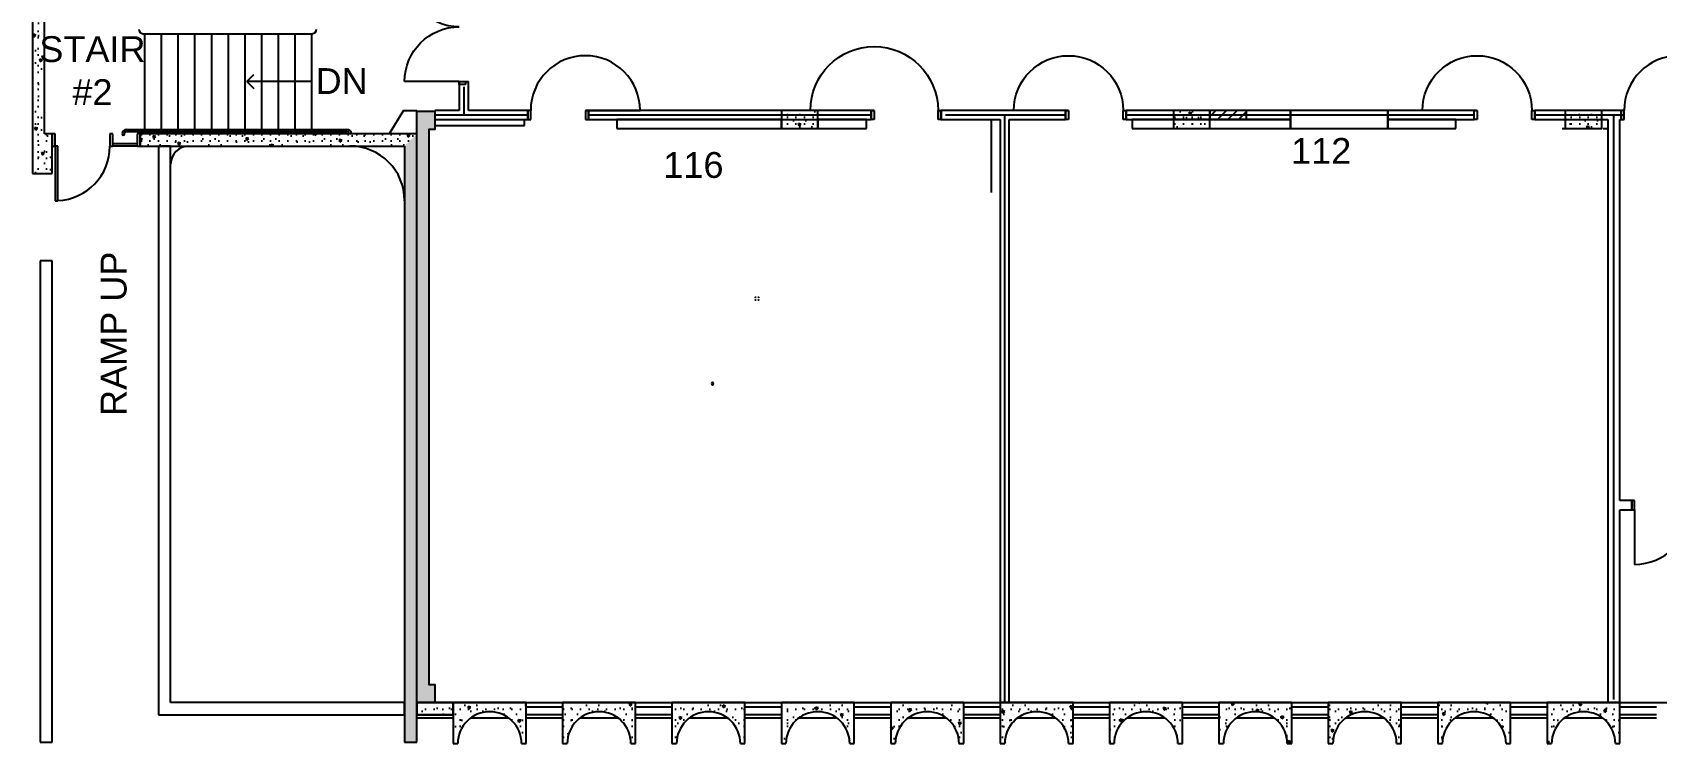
# Model space of a CAD drawing. Header units: inches. Extents: x -627 to 1864, y -404 to 1367.
# Drawn here: x -627 to 442, y -404 to 64 of the extents above; entities that cross this region are included whole.
import ezdxf

# ---------------------------------------------------------------- set-up
doc = ezdxf.new("R2010")
doc.units = ezdxf.units.IN
doc.header["$MEASUREMENT"] = 0
doc.linetypes.add('DASHED 2', pattern=[13.44, 7.68, -5.76])
for name, color, linetype in [('_EWA 95% DWG', 7, 'Continuous'), ('A-DOOR', 4, 'Continuous'), ('A-GLAZ', 3, 'Continuous'), ('A-PFLR-HRAL', 4, 'Continuous'), ('A-PFLR-NOTE', 3, 'Continuous'), ('A-PFLR-STRS', 4, 'Continuous'), ('A-WALL', 5, 'Continuous'), ('A-WALL-PATT', 1, 'Continuous'), ('S-COLS', 6, 'Continuous')]:
    doc.layers.add(name, color=color, linetype=linetype)
doc.styles.add('Arial', font='ARIAL.TTF')
doc.linetypes.add('1 HR RATED', pattern='A,0,[1,BI-11.Shx,S=0.091429,R=0,X=0,Y=0],-14.4,0', length=14.4)
doc.linetypes.add('2 HR RATED', pattern='A,0,[2,BI-11.Shx,S=0.091429,R=0,X=0,Y=0],-14.4,0', length=14.4)
pattern_1 = [(45, (0, 0), (-20.8303, 20.8303), [1.8425, -15.16535]), (45, (-4.402, 16.428), (-20.8303, 20.8303), [1.8425, -15.16535]), (105, (0, 0), (28.4547, 7.6244), [1.8425, -15.16535]), (105, (12.026, 12.026), (28.4547, 7.6244), [1.8425, -15.16535]), (165, (1.303, 1.303), (7.6244, 28.4547), [1.8425, -15.16535]), (165, (13.33, 13.33), (7.6244, 28.4547), [1.8425, -15.16535]), (45, (-2.0044, 2.0044), (-4.008794, 4.008794), [0, -5.66929, 0, -8.503937]), (90, (-3e-16, 4.009), (-5.66929, 0), [0, -4.25197, 0, -7.086614])]

# ---------------------------------------------------------------- blocks, each defined once
blk = doc.blocks.new('D1 Metal_290')
at = {"color": 0, "linetype": 'ByBlock'}
for p, q in [((-18, 0), (-20, 0)), ((-20, 0), (-20, -6)), ((-18, -6), (-18, 0)), ((20, 0), (18, 0)), ((18, 0), (18, -6)), ((18, 0), (54, 0)), ((20, -6), (20, 0)), ((-20, -6), (-18, -6)), ((18, -6), (20, -6))]:
    blk.add_line(p, q, dxfattribs=at)
blk.add_arc((18, 0), 36, 0, 180, dxfattribs=at)
blk = doc.blocks.new('D2 Metal_64')
at = {"color": 0, "linetype": 'ByBlock'}
for p, q in [((-36, 0), (-36, 36)), ((36, 0), (36, 36)), ((-38, 0), (-36, 0)), ((-38, -4), (-38, 0)), ((-36, 0), (-36, -4)), ((38, 0), (36, 0)), ((36, 0), (36, -4)), ((38, -4), (38, 0)), ((-36, -4), (-38, -4)), ((36, -4), (38, -4))]:
    blk.add_line(p, q, dxfattribs=at)
for centre, start, end in [((-36, 0), 0, 90), ((36, 0), 90, 180)]:
    blk.add_arc(centre, 36, start, end, dxfattribs=at)
blk = doc.blocks.new('D1 Metal_225')
at = {"color": 0, "linetype": 'ByBlock'}
for p, q in [((-18, 0), (-20, 0)), ((-20, 0), (-20, -6)), ((-18, -6), (-18, 0)), ((20, 0), (18, 0)), ((18, 0), (18, -6)), ((18, 0), (54, 0)), ((20, -6), (20, 0)), ((-20, -6), (-18, -6)), ((18, -6), (20, -6))]:
    blk.add_line(p, q, dxfattribs=at)
blk.add_arc((18, 0), 36, 0, 180, dxfattribs=at)
blk = doc.blocks.new('D1 Entrance side1_229')
at = {"color": 0, "linetype": 'ByBlock'}
for p, q in [((27, 36), (25.25, 36)), ((25.25, 36), (25.25, 0)), ((27, 0), (27, 36)), ((-27, 0), (-29, 0)), ((-29, 0), (-29, -8)), ((-27, -8), (-27, 0)), ((-27, 0), (-11, 0)), ((-9, 0), (-11, 0)), ((-11, 0), (-11, -8)), ((-9, -8), (-9, 0)), ((25.25, 0), (27, 0)), ((29, 0), (27, 0)), ((27, 0), (27, -8)), ((29, -8), (29, 0)), ((-29, -8), (-27, -8)), ((-27, -1.5), (-11, -1.5)), ((-11, -8), (-9, -8)), ((27, -8), (29, -8))]:
    blk.add_line(p, q, dxfattribs=at)
blk.add_arc((27, 0), 36, 92.78302, 180, dxfattribs=at)
blk = doc.blocks.new('D1 Metal_301')
at = {"color": 0, "linetype": 'ByBlock'}
for p, q in [((18, 0), (18, 36)), ((-18, 0), (-20, 0)), ((-20, 0), (-20, -6)), ((-18, -6), (-18, 0)), ((20, 0), (18, 0)), ((18, 0), (18, -6)), ((20, -6), (20, 0)), ((-20, -6), (-18, -6)), ((18, -6), (20, -6))]:
    blk.add_line(p, q, dxfattribs=at)
blk.add_arc((18, 0), 36, 90, 180, dxfattribs=at)
blk = doc.blocks.new('D1 Metal_310')
at = {"color": 0, "linetype": 'ByBlock'}
for p, q in [((-21, 0), (-23, 0)), ((-23, 0), (-23, -6)), ((-21, -6), (-21, 0)), ((23, 0), (21, 0)), ((21, 0), (21, -6)), ((21, 0), (63, 0)), ((23, -6), (23, 0)), ((-23, -6), (-21, -6)), ((21, -6), (23, -6))]:
    blk.add_line(p, q, dxfattribs=at)
blk.add_arc((21, 0), 42, 0, 180, dxfattribs=at)

msp = doc.modelspace()

# ---------------------------------------------------------------- hatches: boundary and pattern name
at = {"layer": 'A-WALL'}
h = msp.add_hatch(dxfattribs=at)
h.set_pattern_fill('LIGHTWEIGHT_CONCRETE', color=256, style=0, pattern_type=2)
h.set_pattern_definition(pattern_1)
h.paths.add_polyline_path([(-627.3, -2.7), (-627.3, -28.7), (-614.3, -28.7), (-614.3, -2.7)], flags=0)
h = msp.add_hatch(dxfattribs=at)
h.set_pattern_fill('LIGHTWEIGHT_CONCRETE', color=256, style=0, pattern_type=2)
h.set_pattern_definition(pattern_1)
h.paths.add_polyline_path([(-341.3, -377.2), (-350.3, -377.2), (-350.3, -404.2), (-347.3, -404.2, -0.195799), (-341.3, -389.5)], flags=0)
at = {"layer": 'A-WALL-PATT'}
h = msp.add_hatch(dxfattribs=at)
h.set_pattern_fill('LIGHTWEIGHT_CONCRETE', color=256, style=0, pattern_type=2)
h.set_pattern_definition(pattern_1)
h.paths.add_polyline_path([(-627.3, 136.3), (-627.3, -2.7), (-619.3, -2.7), (-619.3, 136.3)], flags=0)
h = msp.add_hatch(dxfattribs=at)
h.set_pattern_fill('STRUCTURAL_CONCRETE', color=256, style=0, pattern_type=2)
h.set_pattern_definition([(45, (0, 0), (-14.4655, 14.4655), [1.9685, -9.8425]), (45, (-3.057, 11.409), (-14.4655, 14.4655), [1.9685, -9.8425]), (105, (0, 0), (19.7602, 5.2947), [1.9685, -9.8425]), (105, (8.352, 8.352), (19.7602, 5.2947), [1.9685, -9.8425]), (165, (1.392, 1.392), (5.2947, 19.7602), [1.9685, -9.8425]), (165, (9.744, 9.744), (5.2947, 19.7602), [1.9685, -9.8425]), (45, (-1.392, 1.392), (-2.783885, 2.783885), [0, -3.937008, 0, -5.905512]), (90, (-3e-16, 2.784), (-3.937008, 0), [0, -2.952756, 0, -4.92126])])
h.paths.add_polyline_path([(-374.3, 12.3), (-362.3, 12.3), (-362.3, 0.3), (-366.3, 0.3), (-366.3, -365.2), (-362.3, -365.2), (-362.3, -377.2), (-374.3, -377.2)], flags=0)
h = msp.add_hatch(dxfattribs=at)
h.set_pattern_fill('LIGHTWEIGHT_CONCRETE', color=256, style=0, pattern_type=2)
h.set_pattern_definition(pattern_1)
h.paths.add_polyline_path([(-134.3, 0.8), (-110.3, 0.8), (-110.3, 12.8), (-134.3, 12.8)], flags=0)
h = msp.add_hatch(dxfattribs=at)
h.set_pattern_fill('LIGHTWEIGHT_CONCRETE', color=256, style=0, pattern_type=2)
h.set_pattern_definition(pattern_1)
h.paths.add_polyline_path([(123.8, 0.8), (147.8, 0.8), (147.8, 12.8), (123.8, 12.8)], flags=0)
h = msp.add_hatch(dxfattribs=at)
h.set_pattern_fill('COMMON_BRICK', color=256, style=0, pattern_type=2)
h.set_pattern_definition([(45, (0, 0), (-3.47429, 3.47429), [])])
h.paths.add_polyline_path([(147.8, 12.8), (147.8, 6.8), (171.8, 6.8), (171.8, 12.8)])
h = msp.add_hatch(dxfattribs=at)
h.set_pattern_fill('LIGHTWEIGHT_CONCRETE', color=256, style=0, pattern_type=2)
h.set_pattern_definition(pattern_1)
h.paths.add_polyline_path([(381.7, 0.8), (405.7, 0.8), (405.7, 12.8), (381.7, 12.8)], flags=0)
h = msp.add_hatch(dxfattribs=at)
h.set_pattern_fill('LIGHTWEIGHT_CONCRETE', color=256, style=0, pattern_type=2)
h.set_pattern_definition(pattern_1)
h.paths.add_polyline_path([(-556.4, -10.7), (-382.3, -10.7), (-374.3, -2.7), (-556.4, -2.7)], flags=0)
h = msp.add_hatch(dxfattribs=at)
h.set_pattern_fill('LIGHTWEIGHT_CONCRETE', color=256, style=0, pattern_type=2)
h.set_pattern_definition(pattern_1)
h.paths.add_polyline_path([(-374.3, -403.2), (-374.3, -2.7), (-382.3, -10.7), (-382.3, -403.2)], flags=0)
h = msp.add_hatch(dxfattribs=at)
h.set_pattern_fill('LIGHTWEIGHT_CONCRETE', color=256, style=0, pattern_type=2)
h.set_pattern_definition(pattern_1)
h.paths.add_polyline_path([(-374.3, -385.2), (-350.3, -385.2), (-350.3, -377.2), (-374.3, -377.2)], flags=0)
h = msp.add_hatch(dxfattribs=at)
h.set_pattern_fill('LIGHTWEIGHT_CONCRETE', color=256, style=0, pattern_type=2)
h.set_pattern_definition(pattern_1)
h.paths.add_polyline_path([(-341.3, -389.5), (-341.3, -377.2), (-302.3, -377.2), (-302.3, -404.2), (-305.3, -404.2, 0.672521)], flags=0)
h = msp.add_hatch(dxfattribs=at)
h.set_pattern_fill('LIGHTWEIGHT_CONCRETE', color=256, style=0, pattern_type=2)
h.set_pattern_definition(pattern_1)
h.paths.add_polyline_path([(-230.3, -377.2), (-278.3, -377.2), (-278.3, -404.2), (-275.3, -404.2, -1), (-233.3, -404.2), (-230.3, -404.2)], flags=0)
h = msp.add_hatch(dxfattribs=at)
h.set_pattern_fill('LIGHTWEIGHT_CONCRETE', color=256, style=0, pattern_type=2)
h.set_pattern_definition(pattern_1)
h.paths.add_polyline_path([(-203.3, -404.2), (-206.3, -404.2), (-206.3, -377.2), (-158.3, -377.2), (-158.3, -404.2), (-161.3, -404.2, 1)], flags=0)
h = msp.add_hatch(dxfattribs=at)
h.set_pattern_fill('LIGHTWEIGHT_CONCRETE', color=256, style=0, pattern_type=2)
h.set_pattern_definition(pattern_1)
h.paths.add_polyline_path([(-134.3, -404.2), (-131.3, -404.2, -1), (-89.3, -404.2), (-86.3, -404.2), (-86.3, -377.2), (-134.3, -377.2)], flags=0)
h = msp.add_hatch(dxfattribs=at)
h.set_pattern_fill('LIGHTWEIGHT_CONCRETE', color=256, style=0, pattern_type=2)
h.set_pattern_definition(pattern_1)
h.paths.add_polyline_path([(-59.3, -404.2), (-62.3, -404.2), (-62.3, -377.2), (-14.3, -377.2), (-14.3, -404.2), (-17.3, -404.2, 1)], flags=0)
h = msp.add_hatch(dxfattribs=at)
h.set_pattern_fill('LIGHTWEIGHT_CONCRETE', color=256, style=0, pattern_type=2)
h.set_pattern_definition(pattern_1)
h.paths.add_polyline_path([(57.7, -377.2), (9.7, -377.2), (9.7, -404.2), (12.7, -404.2, -1), (54.7, -404.2), (57.7, -404.2)], flags=0)
h = msp.add_hatch(dxfattribs=at)
h.set_pattern_fill('LIGHTWEIGHT_CONCRETE', color=256, style=0, pattern_type=2)
h.set_pattern_definition(pattern_1)
h.paths.add_polyline_path([(84.7, -404.2), (81.7, -404.2), (81.7, -377.2), (129.7, -377.2), (129.7, -404.2), (126.7, -404.2, 1)], flags=0)
h = msp.add_hatch(dxfattribs=at)
h.set_pattern_fill('LIGHTWEIGHT_CONCRETE', color=256, style=0, pattern_type=2)
h.set_pattern_definition(pattern_1)
h.paths.add_polyline_path([(153.7, -377.2), (153.7, -404.2), (156.7, -404.2, -1), (198.7, -404.2), (201.7, -404.2), (201.7, -377.2)], flags=0)
h = msp.add_hatch(dxfattribs=at)
h.set_pattern_fill('LIGHTWEIGHT_CONCRETE', color=256, style=0, pattern_type=2)
h.set_pattern_definition(pattern_1)
h.paths.add_polyline_path([(228.7, -404.2), (225.7, -404.2), (225.7, -377.2), (273.7, -377.2), (273.7, -404.2), (270.7, -404.2, 1)], flags=0)
h = msp.add_hatch(dxfattribs=at)
h.set_pattern_fill('LIGHTWEIGHT_CONCRETE', color=256, style=0, pattern_type=2)
h.set_pattern_definition(pattern_1)
h.paths.add_polyline_path([(297.7, -377.2), (297.7, -404.2), (300.7, -404.2, -1), (342.7, -404.2), (345.7, -404.2), (345.7, -377.2)], flags=0)
h = msp.add_hatch(dxfattribs=at)
h.set_pattern_fill('LIGHTWEIGHT_CONCRETE', color=256, style=0, pattern_type=2)
h.set_pattern_definition(pattern_1)
h.paths.add_polyline_path([(417.7, -377.2), (369.7, -377.2), (369.7, -404.2), (372.7, -404.2, -1), (414.7, -404.2), (417.7, -404.2)], flags=0)

# ---------------------------------------------------------------- linework, layer by layer
at = {"layer": '_EWA 95% DWG', "linetype": 'Continuous'}
for points in [[(-151.3, -110.7), (-151.3, -110.2), (-150.8, -110.2)], [(-150.8, -112.2), (-151.3, -112.2), (-151.3, -111.7)], [(-149.8, -110.2), (-149.3, -110.2), (-149.3, -110.7)], [(-149.3, -111.7), (-149.3, -112.2), (-149.8, -112.2)]]:
    msp.add_lwpolyline(points, dxfattribs=at)
msp.add_lwpolyline([(-180.4, -167.2, 1), (-178.9, -167.2, 1)], format="xyb", close=True, dxfattribs=at)
at = {"layer": 'A-DOOR', "linetype": 'Continuous'}
for p, q in [((-261.3, 6.8), (-261.3, 12.8)), ((-75.2, 12.8), (-75.2, 6.8)), ((-29.3, 6.8), (-29.3, 12.8)), ((92.7, 6.8), (92.7, 12.8)), ((361.7, 6.8), (361.7, 12.8))]:
    msp.add_line(p, q, dxfattribs=at)
at = {"layer": 'A-GLAZ', "linetype": 'Continuous'}
for p, q in [((-278.3, -380.2), (-302.3, -380.2)), ((-206.3, -380.2), (-230.3, -380.2)), ((-134.3, -380.2), (-158.3, -380.2)), ((-62.3, -380.2), (-86.3, -380.2)), ((9.7, -380.2), (-14.3, -380.2)), ((81.7, -380.2), (57.7, -380.2)), ((153.7, -380.2), (129.7, -380.2)), ((225.7, -380.2), (201.7, -380.2)), ((297.7, -380.2), (273.7, -380.2)), ((369.7, -380.2), (345.7, -380.2)), ((441.7, -380.2), (417.7, -380.2)), ((-278.3, -385.2), (-302.3, -385.2)), ((-302.3, -387.2), (-278.3, -387.2)), ((-206.3, -385.2), (-230.3, -385.2)), ((-230.3, -387.2), (-206.3, -387.2)), ((-134.3, -385.2), (-158.3, -385.2)), ((-158.3, -387.2), (-134.3, -387.2)), ((-62.3, -385.2), (-86.3, -385.2)), ((-86.3, -387.2), (-62.3, -387.2)), ((9.7, -385.2), (-14.3, -385.2)), ((-14.3, -387.2), (9.7, -387.2)), ((81.7, -385.2), (57.7, -385.2)), ((57.7, -387.2), (81.7, -387.2)), ((153.7, -385.2), (129.7, -385.2)), ((129.7, -387.2), (153.7, -387.2)), ((225.7, -385.2), (201.7, -385.2)), ((201.7, -387.2), (225.7, -387.2)), ((297.7, -385.2), (273.7, -385.2)), ((273.7, -387.2), (297.7, -387.2)), ((369.7, -385.2), (345.7, -385.2)), ((345.7, -387.2), (369.7, -387.2)), ((441.7, -385.2), (417.7, -385.2)), ((417.7, -387.2), (441.7, -387.2))]:
    msp.add_line(p, q, dxfattribs=at)
at = {"layer": 'A-PFLR-HRAL', "linetype": 'Continuous'}
for p, q in [((-554.4, 63.3), (-443.3, 63.3)), ((-565.3, 0.3), (-420.3, 0.3)), ((-565.3, -1.2), (-420.3, -1.2))]:
    msp.add_line(p, q, dxfattribs=at)
for centre, radius, start, end in [((-554.3, 66.3), 3, 180, 270), ((-443.3, 66.3), 3, 270, 0), ((-565.3, -2.7), 3, 90, 180), ((-420.3, -2.7), 3, 0, 90), ((-567.5, -2.7), 0.75, 180, 0), ((-565.3, -2.7), 1.5, 90, 180), ((-420.3, -2.7), 1.5, 0, 90)]:
    msp.add_arc(centre, radius, start, end, dxfattribs=at)
at = {"layer": 'A-PFLR-NOTE', "linetype": 'Continuous'}
for p, q in [((-486.2, 31.8), (-481.5, 36.5)), ((-443.3, 31.8), (-486.2, 31.8)), ((-486.2, 31.8), (-481.5, 27.2))]:
    msp.add_line(p, q, dxfattribs=at)
at = {"layer": 'A-PFLR-STRS', "linetype": 'Continuous'}
for p, q in [((-553.3, -2.7), (-553.3, 63.3)), ((-542.3, -2.7), (-542.3, 63.3)), ((-531.3, -2.7), (-531.3, 63.3)), ((-520.3, -2.7), (-520.3, 63.3)), ((-509.3, -2.7), (-509.3, 63.3)), ((-498.3, -2.7), (-498.3, 63.3)), ((-487.3, -2.7), (-487.3, 63.3)), ((-476.3, -2.7), (-476.3, 63.3)), ((-465.3, -2.7), (-465.3, 63.3)), ((-454.3, -2.7), (-454.3, 63.3)), ((-443.3, -2.7), (-443.3, 63.3))]:
    msp.add_line(p, q, dxfattribs=at)
at = {"layer": 'A-WALL', "linetype": 'Continuous'}
for p, q in [((-627.3, 136.3), (-627.3, -2.7)), ((-619.3, -2.7), (-619.3, 136.3)), ((-346.3, 31.8), (-340.3, 31.8)), ((-346.3, 31.8), (-346.3, 12.8)), ((-340.3, 12.8), (-340.3, 31.8)), ((-383.1, 12.8), (-392.4, -2.7)), ((-383.1, 12.8), (-374.3, 12.8)), ((-346.3, 12.8), (-362.3, 12.8)), ((-362.3, 12.8), (-362.3, 6.8)), ((-301.3, 12.8), (-340.3, 12.8)), ((-301.3, 6.8), (-301.3, 12.8)), ((-75.2, 12.8), (-261.3, 12.8)), ((-261.3, 12.8), (-261.3, 6.8)), ((-75.2, 6.8), (-75.2, 12.8)), ((52.8, 12.8), (-29.3, 12.8)), ((-29.3, 12.8), (-29.3, 6.8)), ((52.8, 12.8), (52.8, 6.8)), ((92.7, 12.8), (92.7, 6.8)), ((147.8, 12.8), (92.7, 12.8)), ((200.8, 12.8), (147.8, 12.8)), ((264.8, 12.8), (200.8, 12.8)), ((200.8, 12.8), (200.8, 0.8)), ((200.8, 6.8), (200.8, 12.8)), ((264.8, 0.8), (264.8, 12.8)), ((321.8, 12.8), (264.8, 12.8)), ((264.8, 12.8), (264.8, 6.8)), ((321.8, 6.8), (321.8, 12.8)), ((409.7, 12.8), (361.7, 12.8)), ((361.7, 12.8), (361.7, 6.8)), ((418.4, 12.8), (409.7, 12.8)), ((418.4, 6.8), (418.4, 12.8)), ((-374.3, -5.2), (-374.3, 4.3)), ((-362.3, 6.8), (-301.3, 6.8)), ((-362.3, 2.8), (-303.4, 2.8)), ((-303.4, 2.8), (-303.4, 6.8)), ((-261.3, 6.8), (-75.2, 6.8)), ((-134.3, 6.8), (-242.5, 6.8)), ((-242.5, 6.8), (-242.5, 0.8)), ((-242.5, 0.8), (-134.3, 0.8)), ((-134.3, 0.8), (-134.3, 6.8)), ((-78.3, 6.8), (-110.3, 6.8)), ((-110.3, 6.8), (-110.3, 0.8)), ((-110.3, 0.8), (-78.3, 0.8)), ((-78.3, 0.8), (-78.3, 6.8)), ((-29.3, 6.8), (9.7, 6.8)), ((3.7, 6.8), (3.7, -41.2)), ((9.7, 6.8), (9.7, -377.2)), ((15.7, -377.2), (15.7, 6.8)), ((15.7, 6.8), (52.8, 6.8)), ((92.7, 6.8), (147.8, 6.8)), ((200.8, 6.8), (96.7, 6.8)), ((96.7, 6.8), (96.7, 0.8)), ((96.7, 0.8), (200.8, 0.8)), ((147.8, 6.8), (200.8, 6.8)), ((200.8, 0.8), (200.8, 6.8)), ((200.8, 0.8), (264.8, 0.8)), ((264.8, 6.8), (321.8, 6.8)), ((287.3, 6.8), (264.8, 6.8)), ((264.8, 6.8), (264.8, 0.8)), ((264.8, 0.8), (287.3, 0.8)), ((309.7, 6.8), (287.3, 6.8)), ((287.3, 0.8), (309.7, 0.8)), ((309.7, 0.8), (309.7, 6.8)), ((361.7, 6.8), (409.7, 6.8)), ((409.7, 6.8), (409.7, -377.2)), ((417.7, 6.8), (418.4, 6.8)), ((417.7, -244.2), (417.7, 6.8)), ((-627.3, -2.7), (-627.3, -28.7)), ((-614.3, -2.7), (-619.3, -2.7)), ((-614.3, -28.7), (-614.3, -2.7)), ((-614.3, -2.7), (-614.3, -10.7)), ((-374.3, -2.7), (-556.4, -2.7)), ((-556.4, -2.7), (-556.4, -10.7)), ((-556.4, -10.7), (-556.4, -2.7)), ((-556.4, -10.7), (-382.3, -10.7)), ((-544.3, -10.7), (-544.3, -385.2)), ((-536.3, -10.7), (-544.3, -10.7)), ((-536.3, -377.2), (-536.3, -10.7)), ((-382.3, -10.7), (-382.3, -403.2)), ((-374.3, -403.2), (-374.3, -2.7)), ((-627.3, -28.7), (-614.3, -28.7)), ((-622.3, -86.2), (-622.3, -403.2)), ((-614.3, -86.2), (-622.3, -86.2)), ((-614.3, -403.2), (-614.3, -86.2)), ((425.4, -244.2), (417.7, -244.2)), ((425.4, -244.2), (425.4, -250.2)), ((417.7, -250.2), (425.4, -250.2)), ((417.7, -377.2), (417.7, -250.2)), ((-382.3, -377.2), (-536.3, -377.2)), ((-382.3, -385.2), (-382.3, -377.2)), ((-350.3, -377.2), (-374.3, -377.2)), ((-374.3, -377.2), (-374.3, -385.2)), ((-374.3, -377.2), (1161.7, -377.2)), ((-350.3, -385.2), (-350.3, -377.2)), ((-302.3, -377.2), (-350.3, -377.2)), ((-350.3, -377.2), (-350.3, -404.2)), ((-302.3, -404.2), (-302.3, -377.2)), ((-230.3, -377.2), (-278.3, -377.2)), ((-278.3, -377.2), (-278.3, -404.2)), ((-230.3, -404.2), (-230.3, -377.2)), ((-158.3, -377.2), (-206.3, -377.2)), ((-206.3, -377.2), (-206.3, -404.2)), ((-158.3, -404.2), (-158.3, -377.2)), ((-86.3, -377.2), (-134.3, -377.2)), ((-134.3, -377.2), (-134.3, -404.2)), ((-86.3, -404.2), (-86.3, -377.2)), ((-14.3, -377.2), (-62.3, -377.2)), ((-62.3, -377.2), (-62.3, -404.2)), ((-14.3, -404.2), (-14.3, -377.2)), ((9.7, -377.2), (15.7, -377.2)), ((57.7, -377.2), (9.7, -377.2)), ((9.7, -377.2), (9.7, -404.2)), ((57.7, -404.2), (57.7, -377.2)), ((129.7, -377.2), (81.7, -377.2)), ((81.7, -377.2), (81.7, -404.2)), ((129.7, -404.2), (129.7, -377.2)), ((201.7, -377.2), (153.7, -377.2)), ((153.7, -377.2), (153.7, -404.2)), ((201.7, -404.2), (201.7, -377.2)), ((273.7, -377.2), (225.7, -377.2)), ((225.7, -377.2), (225.7, -404.2)), ((273.7, -404.2), (273.7, -377.2)), ((345.7, -377.2), (297.7, -377.2)), ((297.7, -377.2), (297.7, -404.2)), ((345.7, -404.2), (345.7, -377.2)), ((417.7, -377.2), (369.7, -377.2)), ((369.7, -377.2), (369.7, -404.2)), ((409.7, -377.2), (417.7, -377.2)), ((417.7, -404.2), (417.7, -377.2)), ((-544.3, -385.2), (-382.3, -385.2)), ((-374.3, -385.2), (-350.3, -385.2)), ((-350.3, -385.2), (-374.3, -385.2)), ((-374.3, -387.2), (-350.3, -387.2)), ((-338.6, -387.2), (-313.9, -387.2)), ((-266.6, -387.2), (-241.9, -387.2)), ((-194.6, -387.2), (-169.9, -387.2)), ((-122.6, -387.2), (-97.9, -387.2)), ((-50.6, -387.2), (-25.9, -387.2)), ((21.4, -387.2), (46.1, -387.2)), ((93.4, -387.2), (118.1, -387.2)), ((165.4, -387.2), (190.1, -387.2)), ((237.4, -387.2), (262.1, -387.2)), ((309.4, -387.2), (334.1, -387.2)), ((381.4, -387.2), (406.1, -387.2)), ((-622.3, -403.2), (-614.3, -403.2)), ((-382.3, -403.2), (-374.3, -403.2)), ((-350.3, -404.2), (-347.3, -404.2)), ((-305.3, -404.2), (-302.3, -404.2)), ((-278.3, -404.2), (-275.3, -404.2)), ((-233.3, -404.2), (-230.3, -404.2)), ((-206.3, -404.2), (-203.3, -404.2)), ((-161.3, -404.2), (-158.3, -404.2)), ((-134.3, -404.2), (-131.3, -404.2)), ((-89.3, -404.2), (-86.3, -404.2)), ((-62.3, -404.2), (-59.3, -404.2)), ((-17.3, -404.2), (-14.3, -404.2)), ((9.7, -404.2), (12.7, -404.2)), ((54.7, -404.2), (57.7, -404.2)), ((81.7, -404.2), (84.7, -404.2)), ((126.7, -404.2), (129.7, -404.2)), ((153.7, -404.2), (156.7, -404.2)), ((198.7, -404.2), (201.7, -404.2)), ((225.7, -404.2), (228.7, -404.2)), ((270.7, -404.2), (273.7, -404.2)), ((297.7, -404.2), (300.7, -404.2)), ((342.7, -404.2), (345.7, -404.2)), ((369.7, -404.2), (372.7, -404.2)), ((414.7, -404.2), (417.7, -404.2))]:
    msp.add_line(p, q, dxfattribs=at)
at = {"layer": 'A-WALL', "linetype": 'DASHED 2'}
msp.add_line((379.7, 0.8), (409.7, 0.8), dxfattribs=at)
at = {"layer": 'A-WALL', "linetype": 'Continuous'}
for points in [[(-374.3, 12.3), (-362.3, 12.3), (-362.3, 0.3), (-366.3, 0.3), (-366.3, -365.2), (-362.3, -365.2), (-362.3, -377.2), (-374.3, -377.2)], [(147.8, 12.8), (147.8, 6.8), (171.8, 6.8), (171.8, 12.8)]]:
    msp.add_lwpolyline(points, close=True, dxfattribs=at)
for centre, radius, start, end in [((-524.3, -22.7), 12, 90, 180), ((-418.3, -46.7), 36, 0, 90), ((-326.3, -404.2), 21, 0, 180), ((-254.3, -404.2), 21, 0, 180), ((-182.3, -404.2), 21, 0, 180), ((-110.3, -404.2), 21, 0, 180), ((-38.3, -404.2), 21, 0, 180), ((33.7, -404.2), 21, 0, 180), ((105.7, -404.2), 21, 0, 180), ((177.7, -404.2), 21, 0, 180), ((249.7, -404.2), 21, 0, 180), ((321.7, -404.2), 21, 0, 180), ((393.7, -404.2), 21, 0, 180)]:
    msp.add_arc(centre, radius, start, end, dxfattribs=at)
at = {"layer": 'A-WALL-PATT', "linetype": '2 HR RATED'}
for p, q in [((-343, 9.8), (-343, 28.2)), ((-362.3, 9.8), (-343, 9.8))]:
    msp.add_line(p, q, dxfattribs=at)
at = {"layer": 'A-WALL-PATT', "linetype": '1 HR RATED'}
for p, q in [((-343, 9.8), (-303.4, 9.8)), ((-303.2, 9.8), (-301.3, 9.8)), ((-261.3, 9.8), (-75.4, 9.8)), ((-26.3, 9.8), (-22.3, 9.8)), ((-22, 9.8), (52.8, 9.8)), ((12.7, -377.2), (12.7, 9.8)), ((92.7, 9.8), (321.8, 9.8)), ((361.7, 9.8), (420.4, 9.8)), ((413.7, -375.2), (413.7, 9.8))]:
    msp.add_line(p, q, dxfattribs=at)
at = {"layer": 'S-COLS', "linetype": 'Continuous'}
for points in [[(-134.3, 0.8), (-110.3, 0.8), (-110.3, 12.8), (-134.3, 12.8)], [(123.8, 0.8), (147.8, 0.8), (147.8, 12.8), (123.8, 12.8)], [(381.7, 0.8), (405.7, 0.8), (405.7, 12.8), (381.7, 12.8)]]:
    msp.add_lwpolyline(points, close=True, dxfattribs=at)

# ---------------------------------------------------------------- block references
at = {"layer": 'A-DOOR', "linetype": 'Continuous', "xscale": -1, "rotation": 90}
msp.add_blockref('D2 Metal_64', (-346.3, 67.8), dxfattribs=at)
at = {"layer": 'A-DOOR', "linetype": 'Continuous', "xscale": -1}
for name, p in [('D1 Metal_310', (-52.2, 12.8)), ('D1 Metal_225', (72.7, 12.8)), ('D1 Metal_225', (341.7, 12.8))]:
    msp.add_blockref(name, p, dxfattribs=at)
at = {"layer": 'A-DOOR', "linetype": 'Continuous'}
for p in [(-281.3, 12.8), (438.4, 12.8)]:
    msp.add_blockref('D1 Metal_290', p, dxfattribs=at)
at = {"layer": 'A-DOOR', "linetype": 'Continuous', "rotation": 180}
for name, p in [('D1 Entrance side1_229', (-585.3, -10.7)), ('D1 Metal_301', (445.3, -250.2))]:
    msp.add_blockref(name, p, dxfattribs=at)

# ---------------------------------------------------------------- texts
at = {"layer": 'A-PFLR-NOTE', "char_height": 17, "style": 'Arial'}
for s, insert, attachment_point in [('STAIR \\P#2', (-587.8, 16.3), 8), ('\\A1;{\\fArial|b0|i0|c0|p34;DN}', (-440.9, 32.1), 4)]:
    msp.add_mtext(s, dxfattribs=dict(at, insert=insert, attachment_point=attachment_point))
at = {"layer": 'A-PFLR-NOTE', "char_height": 17, "attachment_point": 8, "style": 'Arial'}
for s, insert, line_spacing_factor in [('112', (221, -22.4), 0.908726), ('116', (-192.2, -31.9), 0.908272)]:
    msp.add_mtext(s, dxfattribs=dict(at, insert=insert, line_spacing_factor=line_spacing_factor))
at = {"layer": 'A-PFLR-NOTE', "insert": (-565.1, -188.4), "char_height": 17, "attachment_point": 7, "rotation": 90, "style": 'Arial'}
msp.add_mtext('\\A1;{\\fArial|b0|i0|c0|p34;RAMP UP}', dxfattribs=at)

doc.saveas('drawing.dxf')
